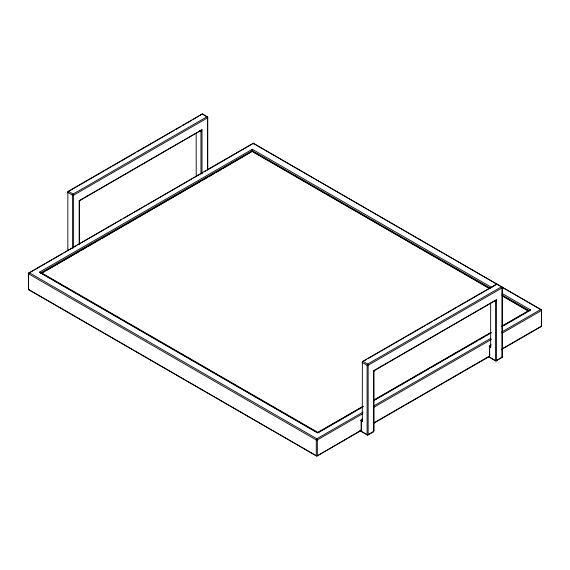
<?xml version="1.0" encoding="UTF-8"?>
<svg xmlns="http://www.w3.org/2000/svg" width="570" height="570" viewBox="0 0 570 570"><rect width="100%" height="100%" fill="white"/><g stroke="black" fill="none" stroke-linecap="round" stroke-linejoin="round"><path stroke-width="0.85" d="M501.643 349.41L540.937 326.724L541.5 325.534L541.5 309.93L253.158 143.241L28.578 273.208L28.5 289.41L29.063 289.952L316.842 456.1L360.76 430.749L361.323 429.552L361.245 419.755L362.677 418.929M317.262 432.723L318.309 432.673L317.262 432.723L41.033 273.244L41.111 272.638L251.691 151.064L252.738 151.014L490.499 288.285M193.387 119.379L202.336 113.9L207.715 117.221L207.63 117.819L73.623 195.189L72.582 195.232L67.766 192.453L68.329 191.263L202.336 113.9L207.715 117.221L207.715 170.002M488.34 356.606L496.035 361.045L496.52 360.461L496.52 299.777L373.778 370.643L373.856 430.721L373.293 431.918L367.664 435.166L367.101 434.625L367.101 365.27L367.664 364.08L501.671 286.717L502.234 287.259L502.149 287.857L368.142 365.228L367.101 365.27L362.285 362.492L362.848 361.302L496.855 283.938L497.418 284.48L496.377 284.523L496.855 283.938M491.048 344.814L489.616 345.641L489.701 355.438L489.138 356.628L374.02 423.097M502.234 287.259L502.149 357.212L496.035 361.045L488.547 356.507M527.35 311.982L530.492 309.859L501.985 293.4M251.691 151.064L252.339 149.269L491.967 287.615M67.766 192.453L68.329 191.263L73.145 194.042L73.623 195.189L73.623 248M79.337 244.103L79.337 201.737L79.9 200.547L202.001 129.739L202.001 173.871M362.285 362.492L362.848 361.302L367.664 364.08L368.142 365.228L368.142 434.575L367.664 435.166L359.969 430.721M373.856 371.775L374.419 370.586L496.52 299.777L495.473 301.559L495.473 360.504L496.52 360.461L502.149 357.212L502.149 287.857L501.671 286.717M361.323 420.888L362.37 419.107L362.285 421.444L360.746 420.553M360.76 430.749L361.323 429.552M373.293 431.918L373.856 430.721M489.701 346.767L490.742 344.985L490.663 347.322L489.124 346.439M489.138 356.628L489.701 355.438M501.671 357.796L502.234 356.606M540.937 326.724L541.5 325.534M489.936 288.605L252.175 151.342L41.111 273.507L44.959 271.284M528.889 311.099L530.492 309.859L501.963 326.332M104.046 170.957L67.851 191.855L67.851 250.536M105.585 170.067L110.979 166.953M112.518 166.062L135.624 152.724M137.163 151.834L174.128 130.494M175.674 129.604L181.061 126.49M182.599 125.6L191.848 120.263M44.752 263.867L28.578 273.208L28.5 289.41L316.842 456.1L361.245 430.158L361.245 419.755L361.886 419.698L362.285 421.444L362.37 361.893L366.218 359.67M46.291 262.977L51.685 259.87M53.224 258.98L62.465 253.643M64.004 252.752L76.33 245.642M77.869 244.751L121.759 219.407M123.305 218.517L132.539 213.187M134.085 212.296L146.404 205.179M147.944 204.295L191.841 178.952M193.38 178.061L202.621 172.724M204.16 171.834L205.699 170.95M207.238 170.06L251.904 144.274M46.491 270.401L79.544 251.32M81.075 250.43L86.455 247.33M87.994 246.44L97.213 241.117M98.752 240.227L100.291 239.343M101.831 238.452L145.635 213.159M147.174 212.275L152.553 209.169M154.085 208.278L166.383 201.182M167.922 200.291L200.968 181.217M202.507 180.327L207.886 177.22M209.425 176.329L214.805 173.23M216.344 172.34L221.723 169.233M223.255 168.35L252.175 151.342L489.73 288.705M367.757 358.779L425.519 325.434M427.058 324.544L432.452 321.43M433.991 320.54L439.385 317.426M440.924 316.535L457.097 307.202M458.636 306.311L495.601 284.971M363.168 406.218L317.825 432.395L41.596 272.916M373.927 400.005L490.749 332.559M501.507 326.346L528.404 310.821L502.241 295.716M363.161 406.467L317.661 432.737L39.508 272.147L252.339 149.269L252.738 151.014M373.956 400.233L491.169 332.567M319.072 432.231L355.965 410.934M357.504 410.044L362.883 406.937M375.181 399.841L376.713 398.95M378.252 398.067L428.975 368.783M430.514 367.892L442.812 360.796M444.351 359.905L477.396 340.824M478.928 339.941L484.315 336.834M485.847 335.944L491.226 332.837M503.524 325.741L525.811 312.873M363.047 412.089L316.842 438.765L316.279 439.955L316.279 455.558L317.326 455.516L317.326 439.912L316.842 438.765L29.063 272.617L28.5 273.807L316.279 439.955L317.326 439.912L362.762 413.678M373.827 405.861L490.884 338.288M501.664 332.061L540.937 309.389L541.422 310.529L541.422 326.133L502.12 348.819M373.542 407.457L491.361 339.428M502.142 333.208L541.422 310.529L541.5 309.93L253.158 143.241L252.674 143.825L253.721 143.782M373.728 422.947L489.616 356.043L489.616 345.641L490.264 345.577L490.663 347.322L490.663 303.197M79.9 200.547L79.258 200.604L79.258 243.853M374.419 370.586L373.778 370.643L373.778 431.326L368.142 434.575L367.101 434.625L360.176 430.628M41.111 272.638L39.508 272.147L41.033 273.244M502.035 294.947L528.967 310.493M502.035 295.816L528.198 310.921M199.578 130.73L200.954 131.52L200.954 173.886M494.91 301.017L495.473 301.559M200.391 130.979L200.954 131.52L202.001 129.739L79.258 200.604L79.337 201.737M28.578 288.812L29.063 289.952M207.63 169.753L207.63 117.819L207.152 116.679L73.145 194.042L72.582 195.232L72.582 248.021M196.144 133.138L196.222 176.536"/></g></svg>
